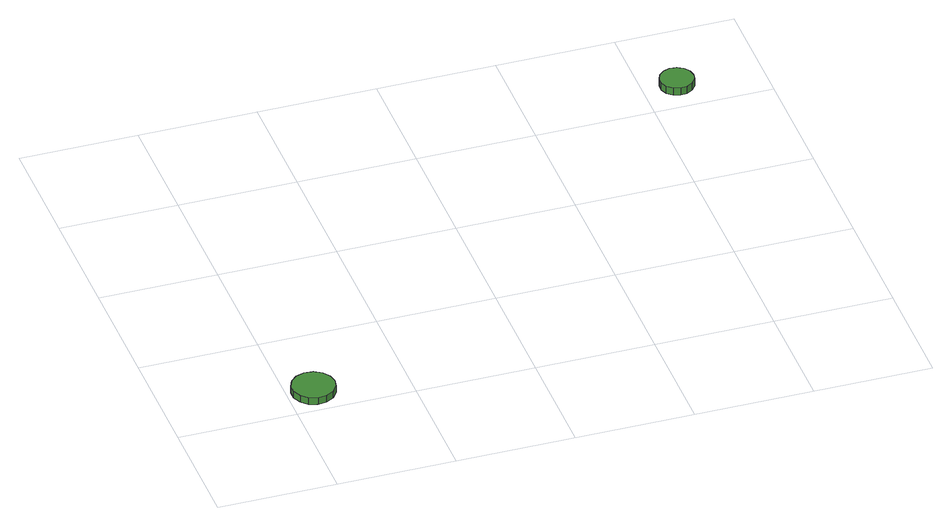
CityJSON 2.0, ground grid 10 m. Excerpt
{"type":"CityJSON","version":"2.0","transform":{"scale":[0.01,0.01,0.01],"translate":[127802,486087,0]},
"CityObjects":{
"tree1":{"type":"SolitaryVegetationObject","attributes":{"function":"something"},"geometry":[{"type":"MultiSurface","lod":"1","boundaries":[[[0,1,2,3,4,5,6,7,8,9,10,11,12,13,14]],[[15,16,17,18,19,20,21,22,23,24,25,26,27,28,29]],[[0,29,28,1]],[[1,28,27,2]],[[2,27,26,3]],[[3,26,25,4]],[[4,25,24,5]],[[5,24,23,6]],[[6,23,22,7]],[[7,22,21,8]],[[8,21,20,9]],[[9,20,19,10]],[[10,19,18,11]],[[11,18,17,12]],[[12,17,16,13]],[[13,16,15,14]],[[14,15,29,0]]]}]},
"tree2":{"type":"SolitaryVegetationObject","attributes":{"function":"something"},"geometry":[{"type":"MultiSurface","lod":"1","boundaries":[[[30,31,32,33,34,35,36,37,38,39,40,41,42,43,44]],[[45,46,47,48,49,50,51,52,53,54,55,56,57,58,59]],[[30,59,58,31]],[[31,58,57,32]],[[32,57,56,33]],[[33,56,55,34]],[[34,55,54,35]],[[35,54,53,36]],[[36,53,52,37]],[[37,52,51,38]],[[38,51,50,39]],[[39,50,49,40]],[[40,49,48,41]],[[41,48,47,42]],[[42,47,46,43]],[[43,46,45,44]],[[44,45,59,30]]]}]}
},
"vertices":[
[402,257,79],[386,331,79],[342,391,79],[277,429,79],[202,437,79],[131,414,79],[75,363,79],[44,295,79],[44,219,79],[75,151,79],[131,100,79],[202,77,79],[277,85,79],[342,123,79],[386,183,79],[386,183,16],[342,123,16],[277,85,16],[202,77,16],[131,100,16],[75,151,16],[44,219,16],[44,295,16],[75,363,16],[131,414,16],[202,437,16],[277,429,16],[342,391,16],[386,331,16],[402,257,16],
[4426,3294,85],[4414,3352,85],[4379,3400,85],[4328,3429,85],[4269,3436,85],[4213,3417,85],[4169,3378,85],[4145,3324,85],[4145,3265,85],[4169,3211,85],[4213,3172,85],[4269,3153,85],[4328,3160,85],[4379,3189,85],[4414,3237,85],[4414,3237,16],[4379,3189,16],[4328,3160,16],[4269,3153,16],[4213,3172,16],[4169,3211,16],[4145,3265,16],[4145,3324,16],[4169,3378,16],[4213,3417,16],[4269,3436,16],[4328,3429,16],[4379,3400,16],[4414,3352,16],[4426,3294,16]
]}
